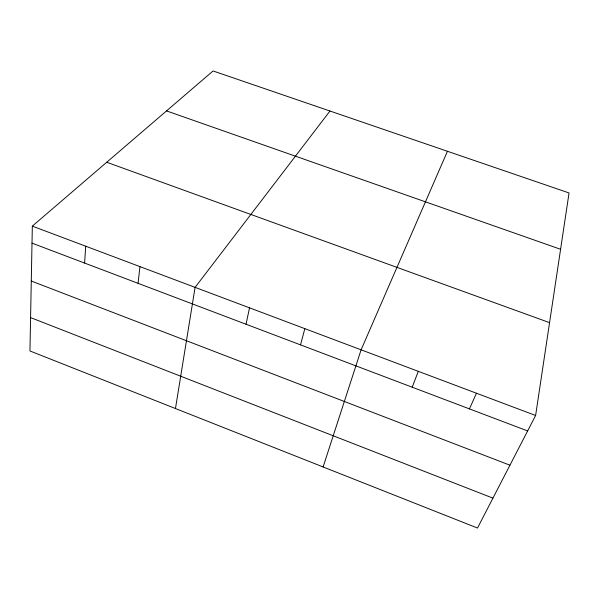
<?xml version="1.0" encoding="UTF-8"?>
<svg xmlns="http://www.w3.org/2000/svg" width="599" height="599" viewBox="0 0 599 599"><rect width="100%" height="100%" fill="white"/><g stroke="black" fill="none" stroke-linecap="round" stroke-linejoin="round"><path stroke-width="0.9" d="M32.331 226.13L29.95 350.962L477.493 528.041L535.618 415.481L569.05 192.953L213.064 70.959L32.331 226.13L535.618 415.481M84.609 263.073L85.694 246.204M138.07 283.334L139.941 266.615M175.47 408.54L195.094 287.363L329.967 111.025M246.032 324.239L249.521 307.841M300.518 344.882L304.846 328.656M323.108 466.958L361.1 349.823L447.438 151.277M412.194 387.194L418.297 371.343M469.436 408.885L476.46 393.229M166.529 110.905L560.589 249.281M106.727 162.254L549.568 322.651M32.009 243.142L527.637 430.936M31.283 281.021L509.944 465.198M30.586 317.605L492.932 498.143"/></g></svg>
